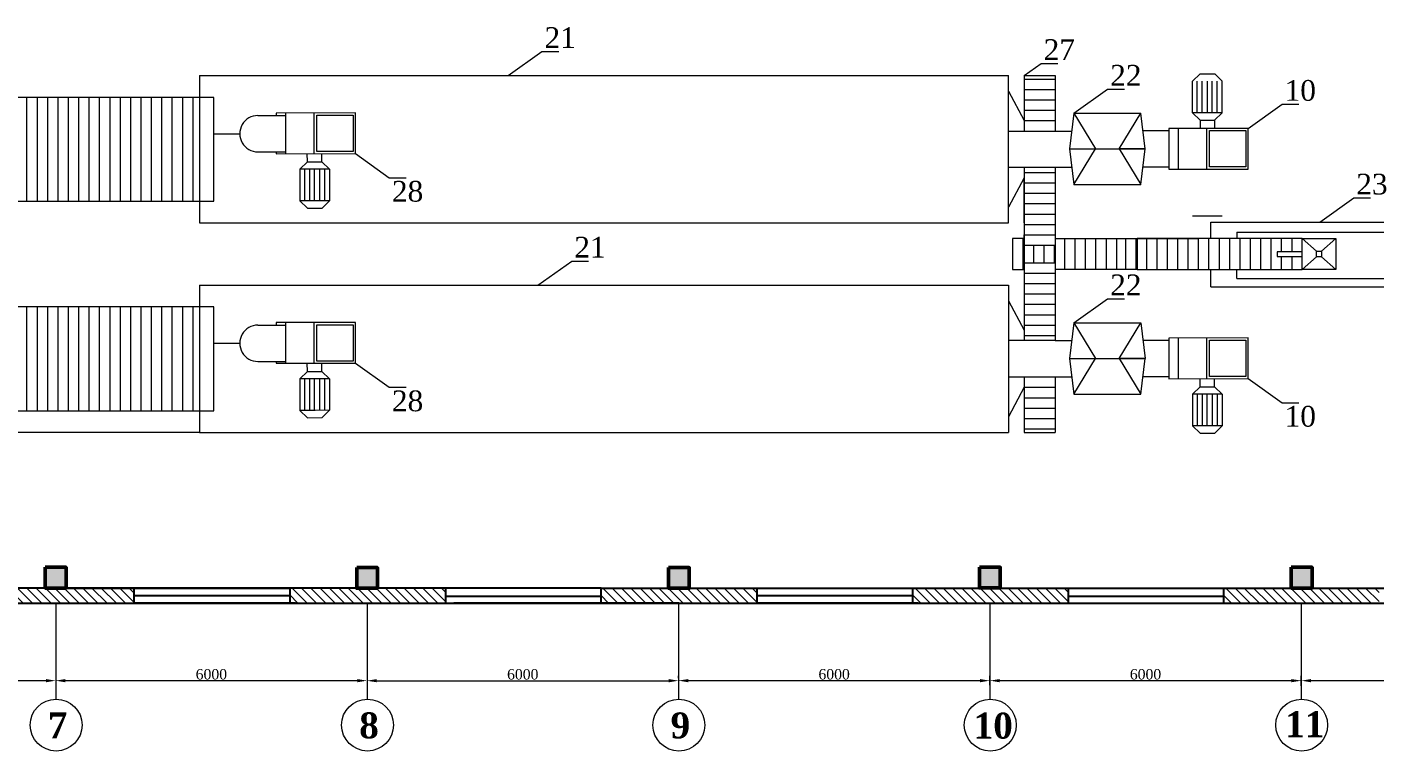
# Model space of a CAD drawing. Header units: inches. Extents: x -4475333 to 345677417, y -211198149 to 2125895.
# Drawn here: x -1863788 to -1837813, y 1335741 to 1349698 of the extents above; entities that cross this region are included whole.
import ezdxf

# ---------------------------------------------------------------- set-up
doc = ezdxf.new("R2010")
doc.units = ezdxf.units.IN
doc.header["$LTSCALE"] = 150
doc.header["$MEASUREMENT"] = 0
for name, color, linetype, lineweight in [('1. N thuong', 255, 'Continuous', 0), ('chuthichso', 8, 'Continuous', 0), ('cot', 2, 'Continuous', 50), ('KHUNG BVE', 7, 'Continuous', 0), ('NHA XUONG', 80, 'Continuous', 50)]:
    doc.layers.add(name, color=color, linetype=linetype, lineweight=lineweight)
for name, color, linetype in [('12132', 7, 'Continuous'), ('132132', 7, 'Continuous'), ('BUOC COT', 7, 'Continuous')]:
    doc.layers.add(name, color=color, linetype=linetype)
doc.styles.add('1', font='times.ttf')
doc.styles.add('CHU DAM', font='arialbd.ttf', dxfattribs={"height": 200})
doc.styles.get("Standard").update_dxf_attribs({"font": 'times.ttf', "height": 100})
doc.dimstyles.new('75', dxfattribs={"dimtxt": 200, "dimasz": 188, "dimexe": 94, "dimexo": 47, "dimgap": 20, "dimtad": 1, "dimtoh": 1, "dimdec": 0, "dimtxsty": '1', "dimcen": 2.5, "dimclrt": 256, "dimadec": 0, "dimazin": 0, "dimtfac": 1, "dimtdec": 0, "dimtix": 1, "dimtmove": 0, "dimatfit": 2, "dimfxl": 1, "dimlwd": 9, "dimlwe": 9, "dimarcsym": 0})

# ---------------------------------------------------------------- blocks, each defined once
blk = doc.blocks.new('*D156')
at = {"layer": '132132', "color": 0, "lineweight": 9, "ltscale": 3, "transparency": 16777216}
for p, q in [((-1869235, 1337056), (-1869235, 1337004)), ((-1869047, 1337098), (-1863423, 1337098)), ((-1863235, 1337056), (-1863235, 1337004))]:
    blk.add_line(p, q, dxfattribs=at)
at = {"layer": '132132', "color": 0, "lineweight": 0, "ltscale": 3, "transparency": 16777216}
for points in [[(-1869047, 1337129), (-1869047, 1337067), (-1869235, 1337098)], [(-1863423, 1337129), (-1863423, 1337067), (-1863235, 1337098)]]:
    blk.add_solid(points, dxfattribs=at)
at = {"layer": 'Defpoints', "color": 0, "lineweight": 0, "ltscale": 3, "transparency": 16777216}
for p in [(-1869235, 1337103), (-1863235, 1337103), (-1863235, 1337098)]:
    blk.add_point(p, dxfattribs=at)
at = {"layer": '132132', "lineweight": 9, "ltscale": 3, "transparency": 16777216, "insert": (-1866235, 1337220), "char_height": 200, "attachment_point": 5, "style": '1'}
blk.add_mtext('6000', dxfattribs=at)
blk = doc.blocks.new('*D157')
at = {"layer": '132132', "color": 0, "lineweight": 9, "ltscale": 3, "transparency": 16777216}
for p, q in [((-1863235, 1337059), (-1863235, 1337004)), ((-1863047, 1337098), (-1857423, 1337098)), ((-1857235, 1337059), (-1857235, 1337004))]:
    blk.add_line(p, q, dxfattribs=at)
at = {"layer": '132132', "color": 0, "lineweight": 0, "ltscale": 3, "transparency": 16777216}
for points in [[(-1863047, 1337129), (-1863047, 1337067), (-1863235, 1337098)], [(-1857423, 1337129), (-1857423, 1337067), (-1857235, 1337098)]]:
    blk.add_solid(points, dxfattribs=at)
at = {"layer": 'Defpoints', "color": 0, "lineweight": 0, "ltscale": 3, "transparency": 16777216}
for p in [(-1863235, 1337106), (-1857235, 1337106), (-1857235, 1337098)]:
    blk.add_point(p, dxfattribs=at)
at = {"layer": '132132', "lineweight": 9, "ltscale": 3, "transparency": 16777216, "insert": (-1860235, 1337220), "char_height": 200, "attachment_point": 5, "style": '1'}
blk.add_mtext('6000', dxfattribs=at)
blk = doc.blocks.new('*D158')
at = {"layer": '132132', "color": 0, "lineweight": 9, "ltscale": 3, "transparency": 16777216}
for p, q in [((-1857235, 1337051), (-1857235, 1337003)), ((-1857047, 1337097), (-1851423, 1337097)), ((-1851235, 1337051), (-1851235, 1337003))]:
    blk.add_line(p, q, dxfattribs=at)
at = {"layer": '132132', "color": 0, "lineweight": 0, "ltscale": 3, "transparency": 16777216}
for points in [[(-1857047, 1337129), (-1857047, 1337066), (-1857235, 1337097)], [(-1851423, 1337129), (-1851423, 1337066), (-1851235, 1337097)]]:
    blk.add_solid(points, dxfattribs=at)
at = {"layer": 'Defpoints', "color": 0, "lineweight": 0, "ltscale": 3, "transparency": 16777216}
for p in [(-1857235, 1337098), (-1851235, 1337098), (-1851235, 1337097)]:
    blk.add_point(p, dxfattribs=at)
at = {"layer": '132132', "lineweight": 9, "ltscale": 3, "transparency": 16777216, "insert": (-1854235, 1337219), "char_height": 200, "attachment_point": 5, "style": '1'}
blk.add_mtext('6000', dxfattribs=at)
blk = doc.blocks.new('*D159')
at = {"layer": '132132', "color": 0, "lineweight": 9, "ltscale": 3, "transparency": 16777216}
for p, q in [((-1851235, 1337145), (-1851235, 1337192)), ((-1851047, 1337098), (-1845423, 1337098)), ((-1845235, 1337145), (-1845235, 1337192))]:
    blk.add_line(p, q, dxfattribs=at)
at = {"layer": '132132', "color": 0, "lineweight": 0, "ltscale": 3, "transparency": 16777216}
for points in [[(-1851047, 1337129), (-1851047, 1337067), (-1851235, 1337098)], [(-1845423, 1337129), (-1845423, 1337067), (-1845235, 1337098)]]:
    blk.add_solid(points, dxfattribs=at)
at = {"layer": 'Defpoints', "color": 0, "lineweight": 0, "ltscale": 3, "transparency": 16777216}
for p in [(-1851235, 1337098), (-1845235, 1337098), (-1845235, 1337098)]:
    blk.add_point(p, dxfattribs=at)
at = {"layer": '132132', "lineweight": 9, "ltscale": 3, "transparency": 16777216, "insert": (-1848235, 1337220), "char_height": 200, "attachment_point": 5, "style": '1'}
blk.add_mtext('6000', dxfattribs=at)
blk = doc.blocks.new('*D160')
at = {"layer": '132132', "color": 0, "lineweight": 9, "ltscale": 3, "transparency": 16777216}
for p, q in [((-1845235, 1337014), (-1845235, 1337192)), ((-1845047, 1337098), (-1839423, 1337098)), ((-1839235, 1337014), (-1839235, 1337192))]:
    blk.add_line(p, q, dxfattribs=at)
at = {"layer": '132132', "color": 0, "lineweight": 0, "ltscale": 3, "transparency": 16777216}
for points in [[(-1845047, 1337129), (-1845047, 1337067), (-1845235, 1337098)], [(-1839423, 1337129), (-1839423, 1337067), (-1839235, 1337098)]]:
    blk.add_solid(points, dxfattribs=at)
at = {"layer": 'Defpoints', "color": 0, "lineweight": 0, "ltscale": 3, "transparency": 16777216}
for p in [(-1839235, 1337098), (-1845235, 1336967), (-1839235, 1336967)]:
    blk.add_point(p, dxfattribs=at)
at = {"layer": '132132', "lineweight": 9, "ltscale": 3, "transparency": 16777216, "insert": (-1842235, 1337220), "char_height": 200, "attachment_point": 5, "style": '1'}
blk.add_mtext('6000', dxfattribs=at)
blk = doc.blocks.new('*D161')
at = {"layer": '132132', "color": 0, "lineweight": 9, "ltscale": 3, "transparency": 16777216}
for p, q in [((-1839235, 1336999), (-1839235, 1337192)), ((-1839047, 1337098), (-1833423, 1337098)), ((-1833235, 1337000), (-1833235, 1337192))]:
    blk.add_line(p, q, dxfattribs=at)
at = {"layer": '132132', "color": 0, "lineweight": 0, "ltscale": 3, "transparency": 16777216}
for points in [[(-1839047, 1337129), (-1839047, 1337067), (-1839235, 1337098)], [(-1833423, 1337129), (-1833423, 1337067), (-1833235, 1337098)]]:
    blk.add_solid(points, dxfattribs=at)
at = {"layer": 'Defpoints', "color": 0, "lineweight": 0, "ltscale": 3, "transparency": 16777216}
for p in [(-1833235, 1337098), (-1839235, 1336952), (-1833235, 1336953)]:
    blk.add_point(p, dxfattribs=at)
at = {"layer": '132132', "lineweight": 9, "ltscale": 3, "transparency": 16777216, "insert": (-1836235, 1337220), "char_height": 200, "attachment_point": 5, "style": '1'}
blk.add_mtext('6000', dxfattribs=at)
blk = doc.blocks.new('khung 4x2')
at = {"layer": 'KHUNG BVE', "lineweight": 0}
for p, q in [((-1963423, 853673), (-1963423, 851673)), ((-1963223, 851673), (-1963223, 853673)), ((-1963023, 851673), (-1963023, 853673)), ((-1962823, 851673), (-1962823, 853673)), ((-1962623, 851673), (-1962623, 853673)), ((-1962423, 851673), (-1962423, 853673)), ((-1962223, 851673), (-1962223, 853673)), ((-1962023, 851673), (-1962023, 853673)), ((-1961823, 851673), (-1961823, 853673)), ((-1961623, 851673), (-1961623, 853673)), ((-1961423, 851673), (-1961423, 853673)), ((-1961223, 851673), (-1961223, 853673)), ((-1961023, 851673), (-1961023, 853673)), ((-1960823, 851673), (-1960823, 853673)), ((-1960623, 851673), (-1960623, 853673)), ((-1960423, 851673), (-1960423, 853673)), ((-1960223, 851673), (-1960223, 853673)), ((-1960023, 851673), (-1960023, 853673))]:
    blk.add_line(p, q, dxfattribs=at)
blk.add_lwpolyline([(-1963623, 851673), (-1959623, 851673), (-1959623, 853673), (-1963623, 853673)], close=True, dxfattribs=at)

msp = doc.modelspace()

# ---------------------------------------------------------------- hatches: boundary and pattern name
at = {"layer": '12132', "lineweight": 5}
for points in [[(-1863034.9, 1338882.5), (-1863034.9, 1339282.5), (-1863434.9, 1339282.5), (-1863434.9, 1338882.5)], [(-1857034.8, 1338879.2), (-1857034.8, 1339279.2), (-1857434.8, 1339279.2), (-1857434.8, 1338879.2)], [(-1851026.1, 1338879.2), (-1851026.1, 1339279.2), (-1851426.1, 1339279.2), (-1851426.1, 1338879.2)], [(-1845034.9, 1338884.8), (-1845034.9, 1339284.8), (-1845434.9, 1339284.8), (-1845434.9, 1338884.8)], [(-1839026.1, 1338882.5), (-1839026.1, 1339282.5), (-1839426.1, 1339282.5), (-1839426.1, 1338882.5)]]:
    msp.add_hatch(color=7, dxfattribs=at).paths.add_polyline_path(points)
h = msp.add_hatch(dxfattribs=at)
h.set_pattern_fill('ANSI31', color=3, scale=40, angle=-90, style=0)
h.set_pattern_definition([(315, (-1923185.49, 4566329.87), (89.802561, 89.802561), [])])
h.paths.add_polyline_path([(-1863123.2, 1338592.8), (-1861726, 1338592.8), (-1861726, 1338882.5), (-1862623.2, 1338882.3), (-1864726.1, 1338882.3), (-1864726.1, 1338592.8)])
h = msp.add_hatch(dxfattribs=at)
h.set_pattern_fill('ANSI31', color=3, scale=40, angle=-90, style=0)
h.set_pattern_definition([(315, (-1917350.7, 4566329.87), (89.802561, 89.802561), [])])
h.paths.add_polyline_path([(-1857288.4, 1338592.8), (-1855726.1, 1338592.8), (-1855726.1, 1338882.3), (-1856788.4, 1338882.3), (-1858726.1, 1338882.5), (-1858726.1, 1338592.8)])
h = msp.add_hatch(dxfattribs=at)
h.set_pattern_fill('ANSI31', color=3, scale=40, angle=-90, style=0)
h.set_pattern_definition([(315, (-1911185.49, 4566329.87), (89.802561, 89.802561), [])])
h.paths.add_polyline_path([(-1851123.2, 1338592.8), (-1849726, 1338592.8), (-1849726, 1338882.5), (-1850623.2, 1338882.3), (-1852726.1, 1338882.3), (-1852726.1, 1338592.8)])
h = msp.add_hatch(dxfattribs=at)
h.set_pattern_fill('ANSI31', color=3, scale=40, angle=-90, style=0)
h.set_pattern_definition([(315, (-1905350.7, 4566329.87), (89.802561, 89.802561), [])])
h.paths.add_polyline_path([(-1845288.4, 1338592.8), (-1843726.1, 1338592.8), (-1843726.1, 1338882.3), (-1844788.4, 1338882.3), (-1846726.1, 1338881.6), (-1846726.1, 1338591.9)])
h = msp.add_hatch(dxfattribs=at)
h.set_pattern_fill('ANSI31', color=3, scale=40, angle=-90, style=0)
h.set_pattern_definition([(315, (-1899185.49, 4566329.87), (89.802561, 89.802561), [])])
h.paths.add_polyline_path([(-1839123.2, 1338592.8), (-1837734.9, 1338592.8), (-1837734.9, 1338882.5), (-1838623.2, 1338882.3), (-1840726.1, 1338882.3), (-1840726.1, 1338592.8)])

# ---------------------------------------------------------------- linework, layer by layer
at = {"color": 3}
for p, q in [((-1861614.7, 1338882.5), (-1864560.9, 1338882.5)), ((-1861389.7, 1338882.5), (-1861899, 1338882.5)), ((-1861726.1, 1338882.5), (-1861726.1, 1338592.8)), ((-1861726.1, 1338882.5), (-1858726.1, 1338882.5)), ((-1858614.7, 1338879.2), (-1861614.7, 1338882.5)), ((-1858614.7, 1338879.2), (-1861174.6, 1338882.5)), ((-1860223.6, 1338882.5), (-1860023.6, 1338882.5)), ((-1855560.9, 1338879.2), (-1858614.7, 1338879.2)), ((-1855726.1, 1338882.3), (-1855726.1, 1338592.8)), ((-1852726.1, 1338879.2), (-1855560.9, 1338879.4)), ((-1852726.1, 1338592.8), (-1852726.1, 1338882.3)), ((-1852726.1, 1338879.2), (-1851226.1, 1338879.2)), ((-1851226.1, 1338879.2), (-1845226.1, 1338882.5)), ((-1849726.1, 1338879.2), (-1846726.1, 1338882.5)), ((-1849726.1, 1338880.1), (-1849726.1, 1338593.7)), ((-1846726.1, 1338882.5), (-1837623.6, 1338882.5)), ((-1846726.1, 1338882.5), (-1846726.1, 1338592.8)), ((-1845226.1, 1338882.5), (-1839226.1, 1338882.5)), ((-1843726.1, 1338882.3), (-1843726.1, 1338592.8)), ((-1840726.1, 1338592.8), (-1840726.1, 1338882.3)), ((-1839226.1, 1338882.5), (-1833226.1, 1338882.5)), ((-1861726.1, 1338737.6), (-1858726.1, 1338737.6)), ((-1858726.1, 1338592.8), (-1861726.1, 1338592.8)), ((-1858614.7, 1338592.8), (-1861174.6, 1338592.8)), ((-1858614.7, 1338592.8), (-1855560.9, 1338592.8)), ((-1856226.1, 1338592.8), (-1855060.9, 1338592.8)), ((-1852726.1, 1338722.9), (-1855726.1, 1338722.9)), ((-1852726.1, 1338592.8), (-1855560.9, 1338592.8)), ((-1853060.9, 1338592.8), (-1852226.1, 1338592.8)), ((-1852726.1, 1338592.8), (-1849614.7, 1338593.6)), ((-1852726.1, 1338592.8), (-1851026.1, 1338592.7)), ((-1851226.1, 1338592.8), (-1852726.1, 1338592.8)), ((-1851026.1, 1338592.7), (-1827226.1, 1338592.7)), ((-1849726.1, 1338738.5), (-1846726.1, 1338738.5)), ((-1846726.1, 1338593.7), (-1849726.1, 1338593.7)), ((-1846614.7, 1338593.7), (-1849174.6, 1338593.7)), ((-1846614.7, 1338593.6), (-1837623.6, 1338592.7)), ((-1840726.1, 1338722.9), (-1843726.1, 1338722.9))]:
    msp.add_line(p, q, dxfattribs=at)
at = {"color": 7}
msp.add_line((-1858726.1, 1338882.5), (-1858726.1, 1338592.8), dxfattribs=at)
at = {"color": 3}
for points in [[(-1863426.1, 1338882.5), (-1861614.7, 1338882.5)], [(-1867560.9, 1338592.8), (-1858614.7, 1338592.8)], [(-1855560.9, 1338592.8), (-1852726.1, 1338592.8), (-1852726.1, 1338592.8)]]:
    msp.add_lwpolyline(points, dxfattribs=at)
at = {"layer": '1. N thuong', "lineweight": 0}
for p, q in [((-1844573.6, 1348762.5), (-1844247.2, 1348994.5)), ((-1844247.2, 1348994.5), (-1843924.3, 1348994.5)), ((-1860463.6, 1348762.5), (-1860463.6, 1345922.5)), ((-1860463.6, 1348762.5), (-1844873.6, 1348762.5)), ((-1844873.6, 1345922.5), (-1844873.6, 1348762.5)), ((-1844573.6, 1348762.5), (-1844573.6, 1347692.5)), ((-1844573.6, 1348762.5), (-1843973.6, 1348762.5)), ((-1844573.6, 1348762.5), (-1844573.6, 1347692.5)), ((-1844573.6, 1348762.5), (-1843973.6, 1348762.5)), ((-1844573.6, 1348762.5), (-1843973.6, 1348762.5)), ((-1844573.6, 1348762.5), (-1844573.6, 1347892.5)), ((-1844573.6, 1348692.5), (-1843973.6, 1348692.5)), ((-1843973.6, 1348762.5), (-1843973.6, 1347692.5)), ((-1841329.5, 1348652), (-1841182.3, 1348792.8)), ((-1841182.3, 1348792.8), (-1840902.1, 1348792.1)), ((-1840758.6, 1348650.6), (-1840902.1, 1348792.1)), ((-1844873.6, 1348462.5), (-1844573.6, 1347892.5)), ((-1844573.6, 1348492.5), (-1843973.6, 1348492.5)), ((-1844573.6, 1348492.5), (-1843973.6, 1348492.5)), ((-1841331, 1348043.7), (-1841329.5, 1348652)), ((-1841241.5, 1348043.5), (-1841240, 1348651.8)), ((-1841145.2, 1348043.3), (-1841143.7, 1348651.6)), ((-1841047.4, 1348651.3), (-1841048.9, 1348043.1)), ((-1840952.6, 1348042.8), (-1840951.2, 1348651.1)), ((-1840856.3, 1348042.6), (-1840854.9, 1348650.9)), ((-1840760, 1348042.4), (-1840758.6, 1348650.6)), ((-1844573.6, 1348292.5), (-1843973.6, 1348292.5)), ((-1844573.6, 1348292.5), (-1843973.6, 1348292.5)), ((-1859338.6, 1347991.5), (-1858809.7, 1347991.5)), ((-1857459, 1348040.5), (-1858984.8, 1348038.7)), ((-1858984.8, 1348038.7), (-1858984.8, 1347991.5)), ((-1858809.7, 1348038.9), (-1858809.7, 1347254.9)), ((-1858259.7, 1348040.5), (-1858259.7, 1347256.5)), ((-1858201, 1347298.5), (-1858202.6, 1347993.4)), ((-1858201, 1347648.5), (-1858201, 1347998.5)), ((-1858201, 1347998.5), (-1857501, 1347998.5)), ((-1857502.3, 1347995.1), (-1857503.2, 1347298.5)), ((-1857501, 1347998.5), (-1857501, 1347298.5)), ((-1857459, 1347256.5), (-1857459, 1348040.5)), ((-1844573.6, 1348092.5), (-1843973.6, 1348092.5)), ((-1844573.6, 1348092.5), (-1843973.6, 1348092.5)), ((-1844573.6, 1347892.5), (-1843973.6, 1347892.5)), ((-1843618.8, 1348035.5), (-1843698.8, 1347349.5)), ((-1843618.9, 1348035.4), (-1842322.8, 1348035.5)), ((-1843618.8, 1348035.5), (-1843198.8, 1347349.5)), ((-1843618.8, 1348035.5), (-1842322.8, 1348035.5)), ((-1842742.8, 1347349.5), (-1842322.8, 1348035.5)), ((-1842242.8, 1347349.5), (-1842322.8, 1348035.5)), ((-1841034.1, 1348043), (-1841331, 1348043.7)), ((-1841331, 1348043.7), (-1841184.4, 1347902.2)), ((-1841184.4, 1347902.2), (-1841185.2, 1347743.3)), ((-1841184.4, 1347902.2), (-1840904.2, 1347901.5)), ((-1840760, 1348042.4), (-1841034.1, 1348043)), ((-1840904.2, 1347901.5), (-1840904.9, 1347743.3)), ((-1840760, 1348042.4), (-1840904.2, 1347901.5)), ((-1860188.6, 1347641), (-1859688.6, 1347641)), ((-1858201, 1347298.5), (-1858201, 1347648.5)), ((-1844873.6, 1346992.5), (-1844873.6, 1347692.5)), ((-1844873.6, 1347692.5), (-1843658.8, 1347692.5)), ((-1844573.6, 1347692.5), (-1843973.6, 1347692.5)), ((-1844573.6, 1347692.5), (-1843973.6, 1347692.5)), ((-1840257.8, 1347743.3), (-1841783.6, 1347741.5)), ((-1841783.6, 1347741.5), (-1841783.6, 1346957.5)), ((-1841608.5, 1347741.7), (-1841608.5, 1346957.7)), ((-1841058.5, 1347743.3), (-1841058.5, 1346959.3)), ((-1840999.8, 1347001.3), (-1841001.5, 1347696.1)), ((-1840999.8, 1347351.3), (-1840999.8, 1347701.3)), ((-1840999.8, 1347701.3), (-1840299.8, 1347701.3)), ((-1840301.2, 1347697.8), (-1840302, 1347001.3)), ((-1840299.8, 1347701.3), (-1840299.8, 1347001.3)), ((-1840257.8, 1346959.3), (-1840257.8, 1347743.3)), ((-1859338.6, 1347291.5), (-1858809.7, 1347292.4)), ((-1858987.8, 1347292.1), (-1858987.8, 1347291.5)), ((-1858984.8, 1347292.1), (-1858984.8, 1347254.7)), ((-1858984.8, 1347254.7), (-1857459, 1347256.5)), ((-1858385.6, 1347097.6), (-1858386.4, 1347256.5)), ((-1857501, 1347298.5), (-1858201, 1347298.5)), ((-1857501, 1347298.5), (-1858201, 1347298.5)), ((-1858105.4, 1347098.2), (-1858106.1, 1347256.5)), ((-1843698.8, 1347349.5), (-1842242.8, 1347349.5)), ((-1843698.8, 1347349.5), (-1843198.8, 1347349.5)), ((-1843698.8, 1347349.5), (-1843618.8, 1346663.5)), ((-1843618.8, 1346663.5), (-1843198.8, 1347349.5)), ((-1842242.8, 1347349.5), (-1842742.8, 1347349.5)), ((-1842742.8, 1347349.5), (-1842322.8, 1346663.5)), ((-1842322.8, 1346663.5), (-1842242.8, 1347349.5)), ((-1840999.8, 1347001.3), (-1840999.8, 1347351.3)), ((-1858532.2, 1346956.1), (-1858385.6, 1347097.6)), ((-1858235.3, 1346956.8), (-1858532.2, 1346956.1)), ((-1858532.2, 1346956.1), (-1858530.7, 1346347.8)), ((-1858442.7, 1346956.3), (-1858441.2, 1346348)), ((-1858385.6, 1347097.6), (-1858105.4, 1347098.2)), ((-1858346.4, 1346956.5), (-1858344.9, 1346348.2)), ((-1858248.6, 1346348.5), (-1858250.1, 1346956.7)), ((-1857961.2, 1346957.4), (-1858235.3, 1346956.8)), ((-1858153.8, 1346957), (-1858152.3, 1346348.7)), ((-1857961.2, 1346957.4), (-1858105.4, 1347098.2)), ((-1858057.5, 1346957.2), (-1858056, 1346348.9)), ((-1857961.2, 1346957.4), (-1857959.7, 1346349.1)), ((-1843658.8, 1346992.5), (-1844873.6, 1346992.5)), ((-1844573.6, 1346992.5), (-1844573.6, 1345922.5)), ((-1844573.6, 1346992.5), (-1844573.6, 1343652.5)), ((-1844573.6, 1346892.5), (-1843973.6, 1346892.5)), ((-1844573.6, 1346892.5), (-1843973.6, 1346892.5)), ((-1843973.6, 1346992.5), (-1843973.6, 1343652.5)), ((-1841783.6, 1346957.5), (-1840257.8, 1346959.3)), ((-1840299.8, 1347001.3), (-1840999.8, 1347001.3)), ((-1840299.8, 1347001.3), (-1840999.8, 1347001.3)), ((-1844573.6, 1346792.5), (-1844873.6, 1346222.5)), ((-1844573.6, 1345922.5), (-1844573.6, 1346792.5)), ((-1844573.6, 1346692.5), (-1843973.6, 1346692.5)), ((-1843618.8, 1346663.5), (-1842322.8, 1346663.5)), ((-1858233.8, 1346348.5), (-1858530.7, 1346347.8)), ((-1858530.7, 1346347.8), (-1858383.5, 1346207)), ((-1857959.7, 1346349.1), (-1858233.8, 1346348.5)), ((-1857959.7, 1346349.1), (-1858103.2, 1346207.6)), ((-1844573.6, 1346492.5), (-1843973.6, 1346492.5)), ((-1844573.6, 1346492.5), (-1843973.6, 1346492.5)), ((-1858383.5, 1346207), (-1858103.2, 1346207.6)), ((-1844573.6, 1346292.5), (-1843973.6, 1346292.5)), ((-1844573.6, 1346092.5), (-1843973.6, 1346092.5)), ((-1844573.6, 1346092.5), (-1843973.6, 1346092.5)), ((-1860463.6, 1345922.5), (-1844873.6, 1345922.5)), ((-1844573.6, 1345892.5), (-1843973.6, 1345892.5)), ((-1840758.6, 1346051.9), (-1841329.5, 1346050.5)), ((-1840976.8, 1345622.5), (-1840976.8, 1345937.5)), ((-1840976.8, 1345937.5), (-1836976.8, 1345937.5)), ((-1844573.6, 1345622.5), (-1844796.2, 1345622.5)), ((-1844796.2, 1345622.5), (-1844796.2, 1345022.5)), ((-1844596.2, 1345622.5), (-1844596.2, 1345022.5)), ((-1844573.6, 1345692.5), (-1843973.6, 1345692.5)), ((-1844573.6, 1345692.5), (-1843973.6, 1345692.5)), ((-1844573.6, 1345492.5), (-1844573.6, 1345692.5)), ((-1844573.6, 1345692.5), (-1843973.6, 1345692.5)), ((-1844573.6, 1345622.5), (-1844573.6, 1345492.5)), ((-1843973.6, 1345622.5), (-1842396.2, 1345622.5)), ((-1843973.6, 1345622.5), (-1843973.6, 1345022.5)), ((-1843796.2, 1345622.5), (-1843796.2, 1345022.5)), ((-1843596.2, 1345622.5), (-1843596.2, 1345022.5)), ((-1843396.2, 1345622.5), (-1843396.2, 1345022.5)), ((-1843196.2, 1345622.5), (-1843196.2, 1345022.5)), ((-1842996.2, 1345622.5), (-1842996.2, 1345022.5)), ((-1842796.2, 1345622.5), (-1842796.2, 1345022.5)), ((-1842796.2, 1345622.5), (-1842796.2, 1345022.5)), ((-1842618.8, 1345622.5), (-1842618.8, 1345022.5)), ((-1842418.8, 1345622.5), (-1842418.8, 1345022.5)), ((-1839218.8, 1345622.5), (-1842396.2, 1345622.5)), ((-1842396.2, 1345622.5), (-1841236, 1345622.5)), ((-1842396.2, 1345622.5), (-1842396.2, 1345022.5)), ((-1842218.8, 1345622.5), (-1842218.8, 1345022.5)), ((-1842018.8, 1345622.5), (-1842018.8, 1345022.5)), ((-1841818.8, 1345622.5), (-1841818.8, 1345022.5)), ((-1841618.8, 1345622.5), (-1841618.8, 1345022.5)), ((-1841418.8, 1345622.5), (-1841418.8, 1345022.5)), ((-1841218.8, 1345622.5), (-1841218.8, 1345022.5)), ((-1841018.8, 1345622.5), (-1841018.8, 1345022.5)), ((-1840818.8, 1345622.5), (-1840818.8, 1345022.5)), ((-1840618.8, 1345622.5), (-1840618.8, 1345022.5)), ((-1840472.8, 1345745.8), (-1840472.8, 1345622.5)), ((-1840472.8, 1345745.8), (-1837600.8, 1345745.8)), ((-1840418.8, 1345622.5), (-1840418.8, 1345022.5)), ((-1840218.8, 1345622.5), (-1840218.8, 1345022.5)), ((-1840018.8, 1345622.5), (-1840018.8, 1345022.5)), ((-1839818.8, 1345622.5), (-1839818.8, 1345022.5)), ((-1839618.8, 1345622.5), (-1839618.8, 1345363.5)), ((-1839418.8, 1345622.5), (-1839418.8, 1345363.5)), ((-1839218.8, 1345022.5), (-1839218.8, 1345622.5)), ((-1839218.8, 1345618), (-1838938, 1345374.2)), ((-1838570.3, 1345618), (-1838847.3, 1345374.2)), ((-1844573.6, 1345492.5), (-1843973.6, 1345492.5)), ((-1844573.6, 1345492.5), (-1843973.6, 1345492.5)), ((-1844573.6, 1345492.5), (-1843973.6, 1345492.5)), ((-1844396.2, 1345492.5), (-1844396.2, 1345152.5)), ((-1844196.2, 1345492.5), (-1844196.2, 1345152.5)), ((-1843996.2, 1345492.5), (-1843996.2, 1345152.5)), ((-1839218.8, 1345363.5), (-1839695.8, 1345363.5)), ((-1839695.8, 1345363.5), (-1839695.8, 1345277)), ((-1844573.6, 1345022.5), (-1844573.6, 1345152.5)), ((-1844573.6, 1345152.5), (-1843973.6, 1345152.5)), ((-1844573.6, 1345152.5), (-1843973.6, 1345152.5)), ((-1844573.6, 1345152.5), (-1843973.6, 1345152.5)), ((-1839695.8, 1345277), (-1839218.8, 1345277)), ((-1839618.8, 1345277), (-1839618.8, 1345022.5)), ((-1839418.8, 1345277), (-1839418.8, 1345022.5)), ((-1838938, 1345264.7), (-1839218.8, 1345022.5)), ((-1838847.3, 1345264.7), (-1838570.3, 1345022.5)), ((-1844796.2, 1345022.5), (-1844573.6, 1345022.5)), ((-1844573.6, 1344952.5), (-1843973.6, 1344952.5)), ((-1842396.2, 1345022.5), (-1843973.6, 1345022.5)), ((-1842396.2, 1345022.5), (-1839218.8, 1345022.5)), ((-1840976.8, 1344687.5), (-1840976.8, 1345022.5)), ((-1840472.8, 1344849.6), (-1840472.8, 1345022.5)), ((-1840472.8, 1344849.6), (-1837600.8, 1344849.6)), ((-1860463.6, 1344722.5), (-1860463.6, 1341882.5)), ((-1860463.6, 1344722.5), (-1844873.6, 1344722.5)), ((-1844873.6, 1344722.5), (-1844873.6, 1341882.5)), ((-1844573.6, 1344752.5), (-1843973.6, 1344752.5)), ((-1844573.6, 1344752.5), (-1843973.6, 1344752.5)), ((-1844573.6, 1344722.5), (-1844573.6, 1343652.5)), ((-1844573.6, 1344552.5), (-1843973.6, 1344552.5)), ((-1840976.8, 1344687.5), (-1836976.8, 1344687.5)), ((-1844873.6, 1344422.5), (-1844573.6, 1343852.5)), ((-1844573.6, 1344352.5), (-1843973.6, 1344352.5)), ((-1844573.6, 1344352.5), (-1843973.6, 1344352.5)), ((-1857459, 1344000.5), (-1858984.8, 1343998.7)), ((-1858984.8, 1343998.7), (-1858984.8, 1343951.5)), ((-1858809.7, 1343998.9), (-1858809.7, 1343214.9)), ((-1858259.7, 1344000.5), (-1858259.7, 1343216.5)), ((-1857459, 1343216.5), (-1857459, 1344000.5)), ((-1844573.6, 1344152.5), (-1843973.6, 1344152.5)), ((-1843618.8, 1343995.5), (-1843698.8, 1343309.5)), ((-1843618.9, 1343995.4), (-1842322.8, 1343995.5)), ((-1843618.8, 1343995.5), (-1843198.8, 1343309.5)), ((-1843618.8, 1343995.5), (-1842322.8, 1343995.5)), ((-1842742.8, 1343309.5), (-1842322.8, 1343995.5)), ((-1859338.6, 1343951.5), (-1858809.7, 1343951.5)), ((-1858201, 1343258.5), (-1858202.6, 1343953.4)), ((-1858201, 1343608.5), (-1858201, 1343958.5)), ((-1858201, 1343958.5), (-1857501, 1343958.5)), ((-1857502.3, 1343955.1), (-1857503.2, 1343258.5)), ((-1857501, 1343958.5), (-1857501, 1343258.5)), ((-1844573.6, 1343952.5), (-1843973.6, 1343952.5)), ((-1844573.6, 1343952.5), (-1843973.6, 1343952.5)), ((-1844573.6, 1343752.5), (-1843973.6, 1343752.5)), ((-1860188.6, 1343601), (-1859688.6, 1343601)), ((-1858201, 1343258.5), (-1858201, 1343608.5)), ((-1843973.6, 1343652.5), (-1844873.6, 1343652.5)), ((-1844873.6, 1343652.5), (-1844873.6, 1342952.5)), ((-1843973.6, 1343652.5), (-1843658.8, 1343652.5)), ((-1840257.8, 1343703.3), (-1841783.6, 1343701.5)), ((-1841783.6, 1343701.5), (-1841783.6, 1342917.5)), ((-1841608.5, 1343701.7), (-1841608.5, 1342917.7)), ((-1841058.5, 1343703.3), (-1841058.5, 1342919.3)), ((-1840999.8, 1342961.3), (-1841001.5, 1343656.1)), ((-1840999.8, 1343311.3), (-1840999.8, 1343661.3)), ((-1840999.8, 1343661.3), (-1840299.8, 1343661.3)), ((-1840301.2, 1343657.8), (-1840302, 1342961.3)), ((-1840299.8, 1343661.3), (-1840299.8, 1342961.3)), ((-1840257.8, 1342919.3), (-1840257.8, 1343703.3)), ((-1859338.6, 1343251.5), (-1858809.7, 1343252.4)), ((-1858987.8, 1343252.1), (-1858987.8, 1343251.5)), ((-1858984.8, 1343252.1), (-1858984.8, 1343214.7)), ((-1858984.8, 1343214.7), (-1857459, 1343216.5)), ((-1858385.6, 1343057.6), (-1858386.4, 1343216.5)), ((-1857501, 1343258.5), (-1858201, 1343258.5)), ((-1857501, 1343258.5), (-1858201, 1343258.5)), ((-1858105.4, 1343058.2), (-1858106.1, 1343216.5)), ((-1843698.8, 1343309.5), (-1842242.8, 1343309.5)), ((-1843698.8, 1343309.5), (-1843198.8, 1343309.5)), ((-1843698.8, 1343309.5), (-1843618.8, 1342623.5)), ((-1843618.8, 1342623.5), (-1843198.8, 1343309.5)), ((-1842242.8, 1343309.5), (-1842742.8, 1343309.5)), ((-1842742.8, 1343309.5), (-1842322.8, 1342623.5)), ((-1842322.8, 1342623.5), (-1842242.8, 1343309.5)), ((-1840999.8, 1342961.3), (-1840999.8, 1343311.3)), ((-1858532.2, 1342916.1), (-1858385.6, 1343057.6)), ((-1858385.6, 1343057.6), (-1858105.4, 1343058.2)), ((-1857961.2, 1342917.4), (-1858105.4, 1343058.2)), ((-1840299.8, 1342961.3), (-1840999.8, 1342961.3)), ((-1840299.8, 1342961.3), (-1840999.8, 1342961.3)), ((-1858235.3, 1342916.8), (-1858532.2, 1342916.1)), ((-1858532.2, 1342916.1), (-1858530.7, 1342307.8)), ((-1858442.7, 1342916.3), (-1858441.2, 1342308)), ((-1858346.4, 1342916.5), (-1858344.9, 1342308.2)), ((-1858248.6, 1342308.5), (-1858250.1, 1342916.7)), ((-1857961.2, 1342917.4), (-1858235.3, 1342916.8)), ((-1858153.8, 1342917), (-1858152.3, 1342308.7)), ((-1858057.5, 1342917.2), (-1858056, 1342308.9)), ((-1857961.2, 1342917.4), (-1857959.7, 1342309.1)), ((-1844873.6, 1342952.5), (-1843657.2, 1342952.5)), ((-1844573.6, 1342752.5), (-1844873.6, 1342182.5)), ((-1844573.6, 1342952.5), (-1844573.6, 1341882.5)), ((-1844573.6, 1342952.5), (-1844573.6, 1341882.5)), ((-1844573.6, 1342752.5), (-1843973.6, 1342752.5)), ((-1844573.6, 1342752.5), (-1843973.6, 1342752.5)), ((-1843973.6, 1342952.5), (-1843973.6, 1341882.5)), ((-1841783.6, 1342917.5), (-1840257.8, 1342919.3)), ((-1841331, 1342618.8), (-1841184.4, 1342760.3)), ((-1841184.4, 1342760.3), (-1841185.2, 1342919.3)), ((-1841184.4, 1342760.3), (-1840904.2, 1342761)), ((-1840904.2, 1342761), (-1840904.9, 1342919.3)), ((-1840760, 1342620.2), (-1840904.2, 1342761)), ((-1844573.6, 1342552.5), (-1843973.6, 1342552.5)), ((-1843618.8, 1342623.5), (-1842322.8, 1342623.5)), ((-1841034.1, 1342619.5), (-1841331, 1342618.8)), ((-1841331, 1342618.8), (-1841329.5, 1342010.5)), ((-1841241.5, 1342619), (-1841240, 1342010.7)), ((-1841145.2, 1342619.2), (-1841143.7, 1342011)), ((-1841047.4, 1342011.2), (-1841048.9, 1342619.5)), ((-1840760, 1342620.2), (-1841034.1, 1342619.5)), ((-1840952.6, 1342619.7), (-1840951.2, 1342011.4)), ((-1840856.3, 1342619.9), (-1840854.9, 1342011.7)), ((-1840760, 1342620.2), (-1840758.6, 1342011.9)), ((-1858233.8, 1342308.5), (-1858530.7, 1342307.8)), ((-1858530.7, 1342307.8), (-1858383.5, 1342167)), ((-1857959.7, 1342309.1), (-1858233.8, 1342308.5)), ((-1857959.7, 1342309.1), (-1858103.2, 1342167.6)), ((-1844573.6, 1342352.5), (-1843973.6, 1342352.5)), ((-1844573.6, 1342352.5), (-1843973.6, 1342352.5)), ((-1858383.5, 1342167), (-1858103.2, 1342167.6)), ((-1844573.6, 1342152.5), (-1843973.6, 1342152.5)), ((-1844573.6, 1341952.5), (-1843973.6, 1341952.5)), ((-1840758.6, 1342011.9), (-1841329.5, 1342010.5)), ((-1841329.5, 1342010.5), (-1841182.3, 1341869.7)), ((-1840758.6, 1342011.9), (-1840902.1, 1341870.4)), ((-1860463.6, 1341882.5), (-1844873.6, 1341882.5)), ((-1844573.6, 1341882.5), (-1843973.6, 1341882.5)), ((-1841182.3, 1341869.7), (-1840902.1, 1341870.4))]:
    msp.add_line(p, q, dxfattribs=at)
for points in [[(-1839218.8, 1345618), (-1838570.3, 1345618), (-1838570.3, 1345022.5), (-1839218.8, 1345022.5)], [(-1838847.3, 1345264.7), (-1838938, 1345264.7), (-1838938, 1345374.2), (-1838847.3, 1345374.2)]]:
    msp.add_lwpolyline(points, close=True, dxfattribs=at)
for centre in [(-1859338.6, 1347641.5), (-1859338.6, 1343601.5)]:
    msp.add_arc(centre, 350, 89.99978, 270.18189, dxfattribs=at)
at = {"layer": 'BUOC COT', "color": 7, "lineweight": 20, "ltscale": 10}
for p, q in [((-1863234.9, 1338593.8), (-1863234.9, 1336742.7)), ((-1857234.8, 1338594), (-1857235, 1336742.7)), ((-1851234.9, 1338592.2), (-1851234.9, 1336740.8)), ((-1845234.9, 1338591.2), (-1845234.9, 1336739.8)), ((-1839234.9, 1338592.7), (-1839234.9, 1336741.5))]:
    msp.add_line(p, q, dxfattribs=at)
at = {"layer": 'BUOC COT', "lineweight": 13, "ltscale": 10}
for centre in [(-1863226.2, 1336241.7), (-1857226.2, 1336241.6), (-1851226.4, 1336241.3), (-1845226.6, 1336241.4), (-1839227, 1336241.5)]:
    msp.add_circle(centre, 500, dxfattribs=at)
at = {"layer": 'chuthichso', "lineweight": 0}
for p, q in [((-1854518.2, 1348762.5), (-1853865.3, 1349226.5)), ((-1853865.3, 1349226.5), (-1853542.4, 1349226.5)), ((-1843618.9, 1348035.4), (-1842966, 1348499.4)), ((-1842966, 1348499.4), (-1842643.2, 1348499.4)), ((-1840257.8, 1347743.3), (-1839604.9, 1348207.2)), ((-1839604.9, 1348207.2), (-1839282, 1348207.2)), ((-1857459, 1347256.5), (-1856806.1, 1346792.5)), ((-1856806.1, 1346792.5), (-1856483.2, 1346792.5)), ((-1838876.7, 1345937.5), (-1838223.8, 1346401.5)), ((-1838223.8, 1346401.5), (-1837900.9, 1346401.5)), ((-1853944, 1344722.5), (-1853291.1, 1345186.4)), ((-1853291.1, 1345186.4), (-1852968.2, 1345186.4)), ((-1843618.9, 1343995.4), (-1842966, 1344459.4)), ((-1842966, 1344459.4), (-1842643.2, 1344459.4)), ((-1857459, 1343216.5), (-1856806.1, 1342752.5)), ((-1856806.1, 1342752.5), (-1856483.2, 1342752.5)), ((-1840257.8, 1342919.3), (-1839604.9, 1342455.3)), ((-1839604.9, 1342455.3), (-1839282, 1342455.3))]:
    msp.add_line(p, q, dxfattribs=at)
at = {"layer": 'cot', "color": 7}
for points in [[(-1863434.9, 1339282.5), (-1863034.9, 1339282.5), (-1863034.9, 1338882.5), (-1863434.9, 1338882.5)], [(-1857434.8, 1339279.2), (-1857034.8, 1339279.2), (-1857034.8, 1338879.2), (-1857434.8, 1338879.2)], [(-1851426.1, 1339279.2), (-1851026.1, 1339279.2), (-1851026.1, 1338879.2), (-1851426.1, 1338879.2)], [(-1845434.9, 1339284.8), (-1845034.9, 1339284.8), (-1845034.9, 1338884.8), (-1845434.9, 1338884.8)], [(-1839426.1, 1339282.5), (-1839026.1, 1339282.5), (-1839026.1, 1338882.5), (-1839426.1, 1338882.5)]]:
    msp.add_lwpolyline(points, close=True, dxfattribs=at)
at = {"layer": 'KHUNG BVE', "lineweight": 0}
for p, q in [((-1842283.6, 1347699.5), (-1841783.6, 1347699.5)), ((-1842283.6, 1346999.5), (-1841783.6, 1346999.5)), ((-1842322.8, 1343995.5), (-1842242.8, 1343309.5)), ((-1842283.6, 1343659.5), (-1841783.6, 1343659.5)), ((-1842283.6, 1342959.5), (-1841783.6, 1342959.5)), ((-1860463.6, 1341882.5), (-1897734.9, 1341882.5))]:
    msp.add_line(p, q, dxfattribs=at)

# ---------------------------------------------------------------- block references
at = {"layer": '1. N thuong', "lineweight": 0}
for p in [(99434.9, 494667.5), (99434.9, 490627.5)]:
    msp.add_blockref('khung 4x2', p, dxfattribs=at)

# ---------------------------------------------------------------- texts
at = {"layer": '1. N thuong', "lineweight": 0, "char_height": 400, "width": 236.121}
for s, insert, attachment_point in [('21', (-1853815.8, 1349693.9), 1), ('27', (-1844197.7, 1349462), 1), ('22', (-1842916.5, 1348966.8), 1), ('10', (-1839555.4, 1348674.7), 1), ('23', (-1838174.3, 1346869), 1), ('28', (-1856756.6, 1346325.1), 7), ('21', (-1853241.6, 1345653.9), 1), ('22', (-1842916.5, 1344926.8), 1), ('28', (-1856756.6, 1342285.1), 7), ('10', (-1839555.4, 1341987.8), 7)]:
    msp.add_mtext(s, dxfattribs=dict(at, insert=insert, attachment_point=attachment_point))
at = {"layer": 'NHA XUONG', "color": 50, "lineweight": 18, "ltscale": 10, "char_height": 500, "width": 762.076, "attachment_point": 1, "style": 'CHU DAM'}
for s, insert in [('{\\fTimes New Roman|b1|i0|c0|p18;7}', (-1863386, 1336486.5)), ('{\\fTimes New Roman|b1|i0|c0|p18;8}', (-1857386, 1336486.4)), ('{\\fTimes New Roman|b1|i0|c0|p18;9}', (-1851386.1, 1336486.1)), ('{\\fTimes New Roman|b1|i0|c0|p18;10}', (-1845547.3, 1336480.7)), ('{\\fTimes New Roman|b1|i0|c0|p18;11}', (-1839543.7, 1336508.8))]:
    msp.add_mtext(s, dxfattribs=dict(at, insert=insert))

# ---------------------------------------------------------------- dimensions: what is measured, and where the dimension line sits
at = {"layer": '132132', "color": 0, "lineweight": 9, "ltscale": 3}
for base, p1, p2, picture, middle in [((-1863234.9, 1337097.9), (-1869234.9, 1337102.5), (-1863234.9, 1337102.5), '*D156', (-1866234.9, 1337219.6)), ((-1857234.9, 1337097.9), (-1863234.9, 1337106), (-1857234.9, 1337106), '*D157', (-1860234.9, 1337219.6)), ((-1851234.9, 1337097.3), (-1857234.9, 1337097.9), (-1851234.9, 1337097.9), '*D158', (-1854234.9, 1337219.1)), ((-1845234.9, 1337097.9), (-1851234.9, 1337097.9), (-1845234.9, 1337097.9), '*D159', (-1848234.9, 1337219.6)), ((-1839234.9, 1337097.9), (-1845234.9, 1336967.3), (-1839234.9, 1336967.3), '*D160', (-1842234.9, 1337219.6)), ((-1833234.9, 1337097.9), (-1839234.9, 1336952.5), (-1833234.9, 1336952.7), '*D161', (-1836234.9, 1337219.6))]:
    dim = msp.add_linear_dim(base=base, p1=p1, p2=p2, dimstyle='75', dxfattribs=at)
    dim.commit()
    dim.dimension.update_dxf_attribs({"geometry": picture, "text_midpoint": middle})

doc.saveas('drawing.dxf')
